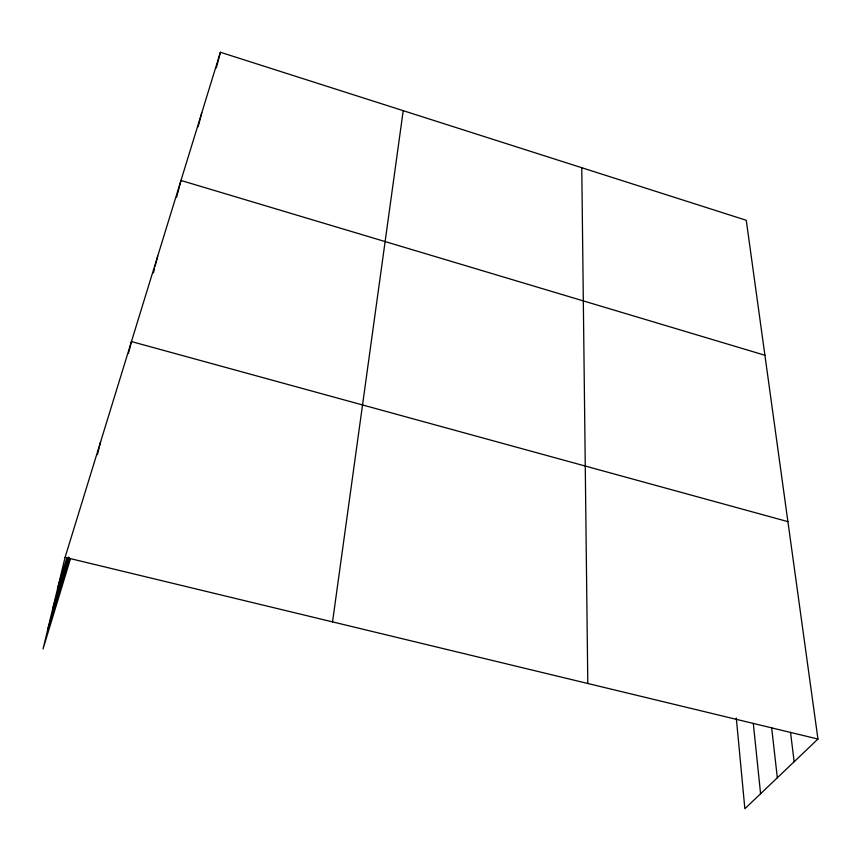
<?xml version="1.0" encoding="UTF-8"?>
<svg xmlns="http://www.w3.org/2000/svg" width="861" height="861" viewBox="0 0 861 861"><rect width="100%" height="100%" fill="white"/><g stroke="black" fill="none" stroke-linecap="round" stroke-linejoin="round"><path stroke-width="1.29" d="M332.54 621.89L403.217 110.671M736.306 718.009L744.862 808.737L817.95 739.039L746.261 220.276L220.394 52.263L65.092 557.336L43.05 648.914L70.387 558.983M97.454 454.597L100.608 441.811M128.526 353.161L131.442 341.559L787.912 521.637M153.441 272.905L154.42 269.041M155.077 266.458L157.703 256.158M176.699 197.094L180.971 180.466L764.923 355.259M198.148 126.825L201.743 112.92M216.326 67.868L220.394 52.263M47.764 629.337L69.547 557.81M57.87 587.32L66.857 557.971M52.801 608.415L68.482 557.045M65.092 557.336L817.95 739.039M790.538 732.431L794.154 761.737M771.639 727.513L777.332 777.774M753.3 723.348L760.586 793.745M581.767 167.723L587.805 683.494"/></g></svg>
